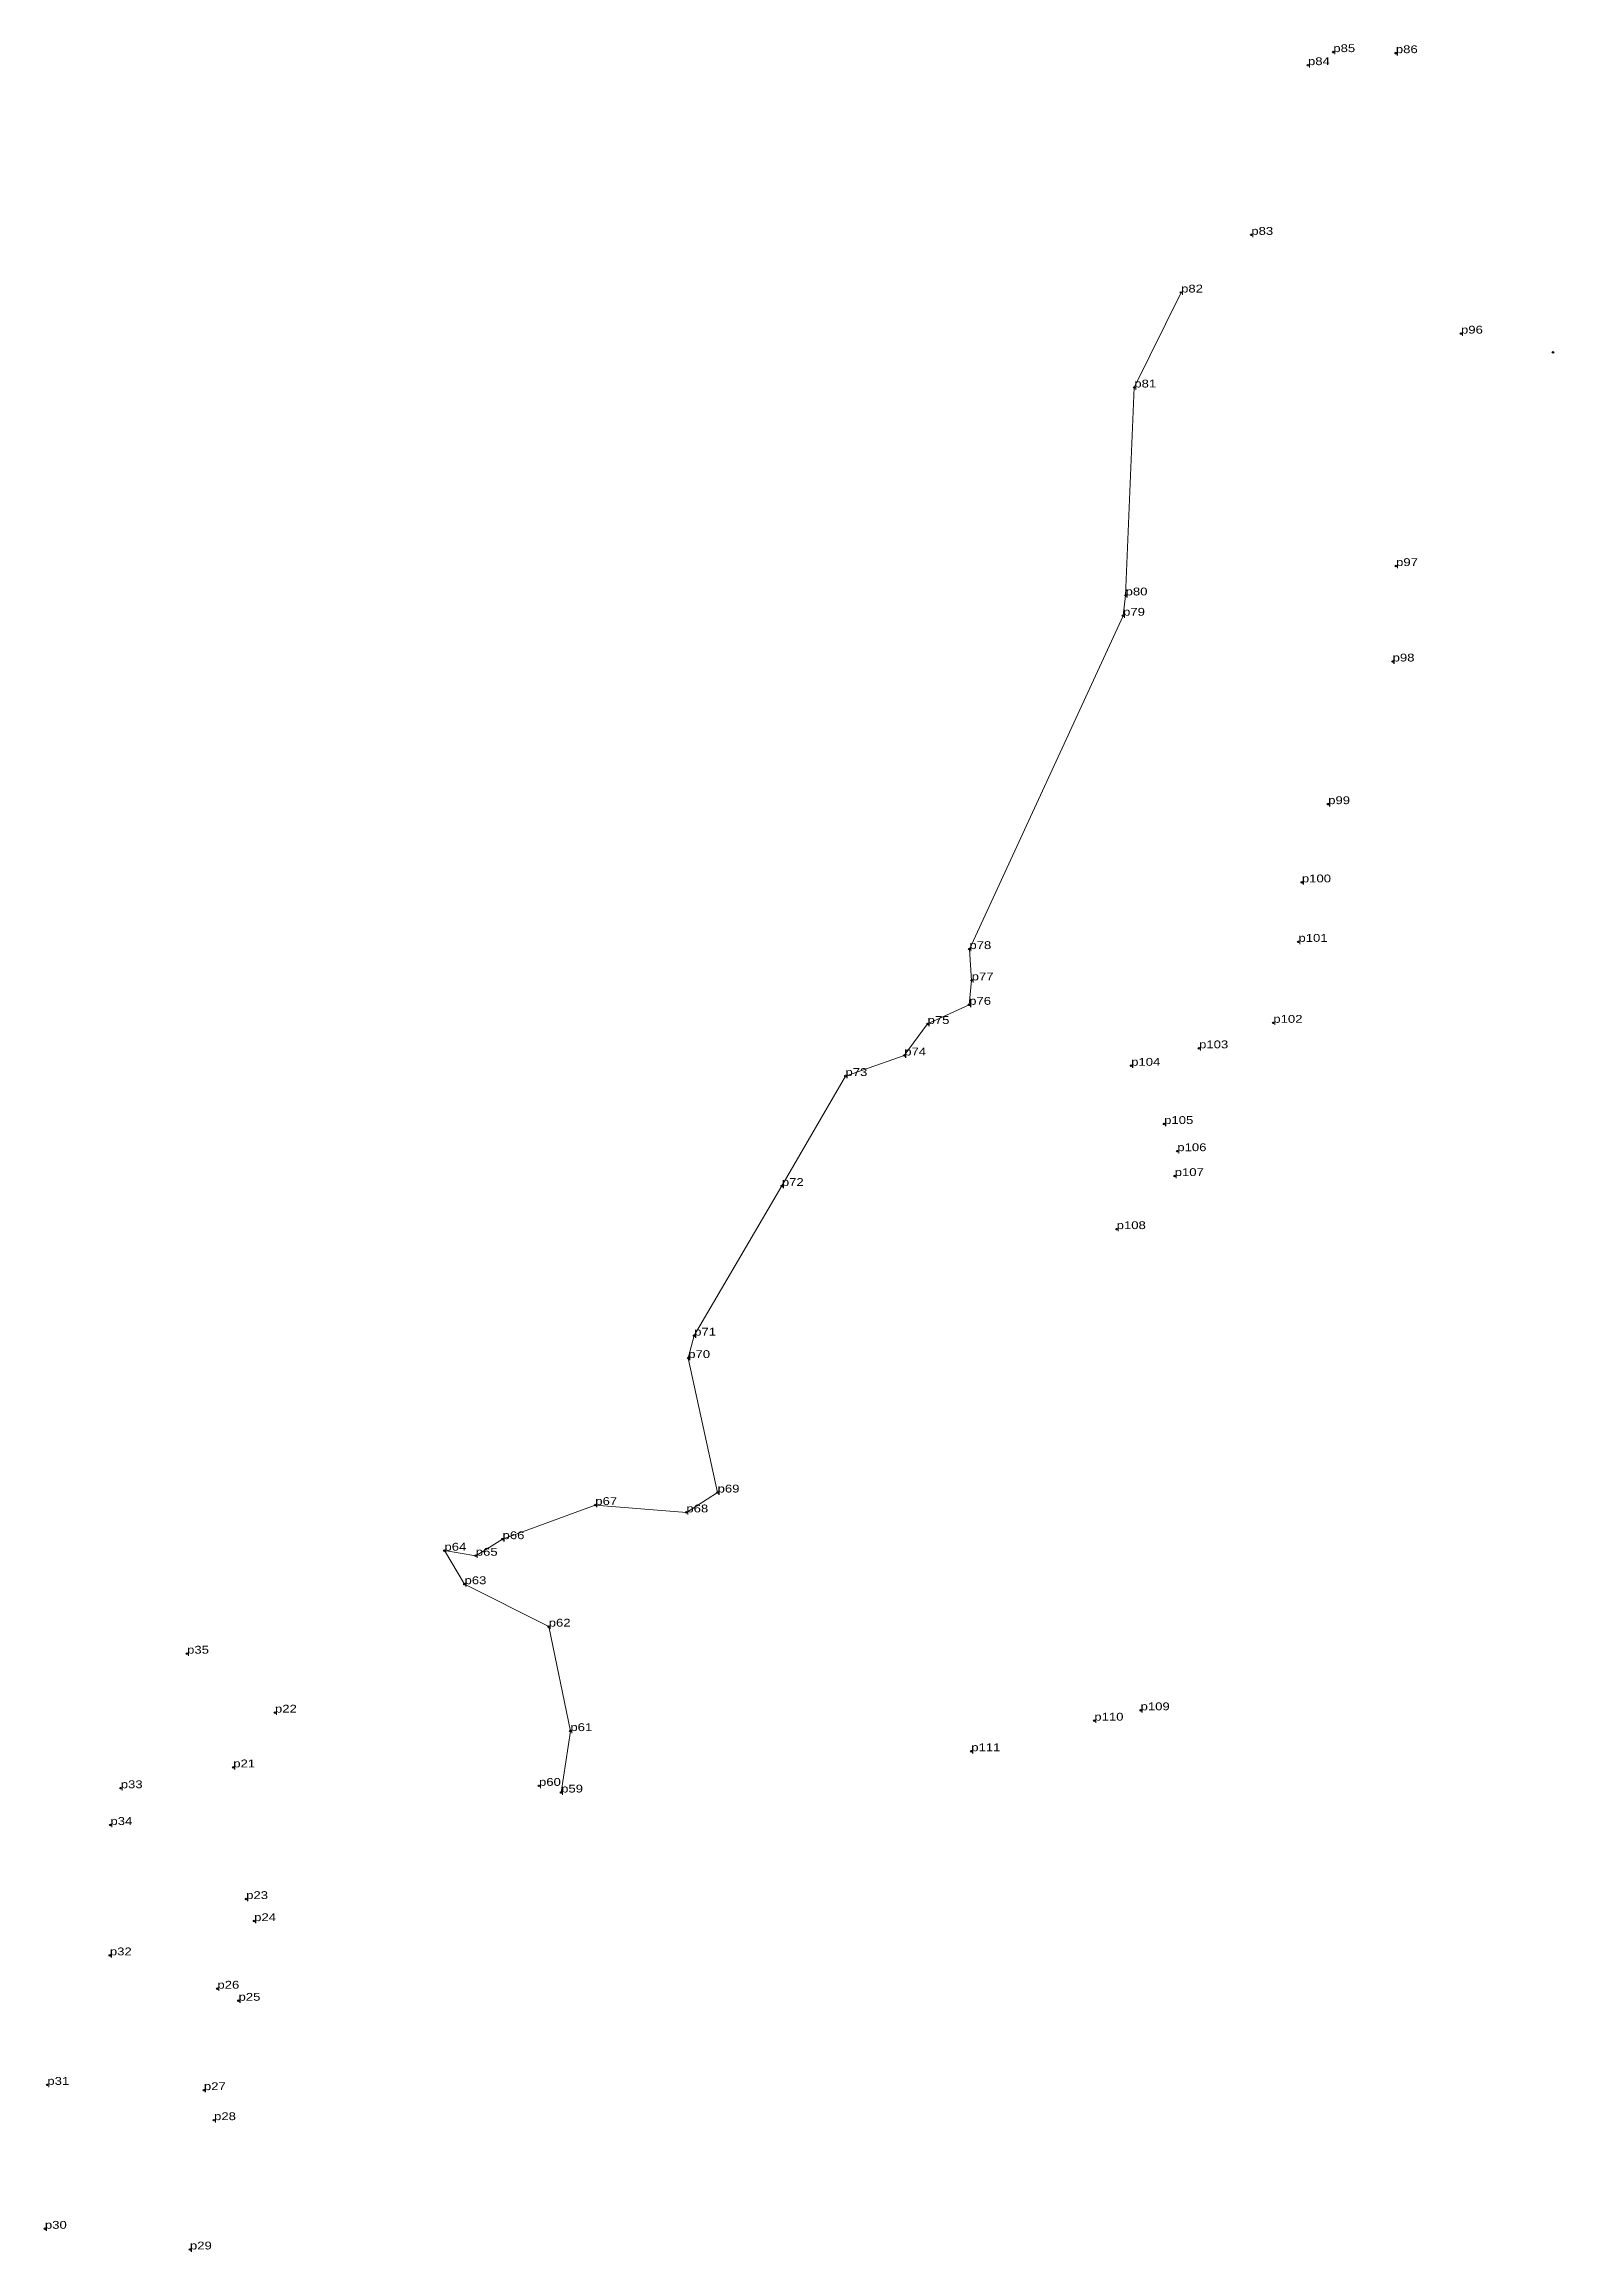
# Model space of a CAD drawing. Header units: metres. Extents: x 543926 to 547342, y 1818450 to 1823814.
# Drawn here: x 544518 to 544865, y 1822515 to 1823022 of the extents above; entities that cross this region are included whole.
import ezdxf

# ---------------------------------------------------------------- set-up
doc = ezdxf.new("R2010")
doc.units = ezdxf.units.M
doc.header["$LTSCALE"] = 0.72
doc.header["$PDMODE"] = 32
doc.header["$PDSIZE"] = 0.36
doc.layers.add('10', color=7, linetype='Continuous', lineweight=13)
doc.layers.add('12', color=7, linetype='Continuous')
doc.layers.add('7', color=7, linetype='Continuous')

msp = doc.modelspace()

# ---------------------------------------------------------------- linework, layer by layer
at = {"layer": '10'}
for points in [[(544623.67, 1822678.49), (544644.95, 1822686.33), (544665.86, 1822684.64), (544673.03, 1822689.2), (544666.29, 1822720.06), (544667.66, 1822725.22), (544687.79, 1822759.55), (544702.39, 1822784.79), (544715.88, 1822789.5), (544721.24, 1822796.73), (544730.79, 1822801.13), (544731.36, 1822806.73), (544730.84, 1822813.92), (544766.11, 1822890.42), (544766.7, 1822895.08), (544768.7, 1822942.8), (544779.44, 1822964.6)], [(544637.11, 1822620.35), (544639.23, 1822634.45), (544634.26, 1822658.42), (544614.93, 1822668.16), (544610.33, 1822675.86), (544617.51, 1822674.69), (544623.66, 1822678.49)]]:
    msp.add_lwpolyline(points, dxfattribs=at)
at = {"layer": '7'}
for p in [(544814.39, 1823019.77), (544828.75, 1823019.53), (544808.57, 1823016.78), (544795.56, 1822977.83), (544779.44, 1822964.6), (544843.7, 1822955.17), (544864.84, 1822950.86), (544768.7, 1822942.8), (544828.79, 1822901.82), (544766.7, 1822895.08), (544766.12, 1822890.42), (544828, 1822879.92), (544813.21, 1822847.18), (544807.17, 1822829.23), (544806.38, 1822815.58), (544730.84, 1822813.92), (544731.36, 1822806.73), (544730.79, 1822801.13), (544721.24, 1822796.73), (544800.62, 1822797), (544715.88, 1822789.5), (544783.57, 1822791.15), (544702.39, 1822784.79), (544767.98, 1822787.14), (544775.55, 1822773.78), (544778.57, 1822767.54), (544687.79, 1822759.56), (544777.97, 1822761.83), (544764.65, 1822749.65), (544667.66, 1822725.22), (544666.29, 1822720.06), (544673.03, 1822689.2), (544644.95, 1822686.33), (544665.86, 1822684.64), (544623.66, 1822678.49), (544610.32, 1822675.86), (544617.51, 1822674.69), (544614.93, 1822668.16), (544634.26, 1822658.42), (544551.24, 1822652.22), (544571.41, 1822638.69), (544770.14, 1822639.23), (544639.23, 1822634.45), (544759.52, 1822636.85), (544731.27, 1822629.83), (544561.84, 1822626.12), (544536.01, 1822621.34), (544632.03, 1822621.88), (544637.11, 1822620.35), (544533.64, 1822612.91), (544564.8, 1822595.9), (544566.64, 1822590.84), (544533.51, 1822582.98), (544558.2, 1822575.33), (544563.05, 1822572.56), (544519.16, 1822553.26), (544555.1, 1822552.05), (544557.43, 1822545.16), (544518.6, 1822520.23), (544551.89, 1822515.48)]:
    msp.add_point(p, dxfattribs=at)

# ---------------------------------------------------------------- texts
at = {"layer": '12', "width": 1.25}
for s, p in [('p84', (544808.57, 1823016.78)), ('p85', (544814.39, 1823019.77)), ('p86', (544828.75, 1823019.53)), ('p83', (544795.56, 1822977.83)), ('p82', (544779.44, 1822964.6)), ('p96', (544843.7, 1822955.17)), ('p81', (544768.7, 1822942.8)), ('p97', (544828.79, 1822901.82)), ('p80', (544766.7, 1822895.08)), ('p79', (544766.12, 1822890.42)), ('p98', (544828, 1822879.92)), ('p99', (544813.21, 1822847.18)), ('p100', (544807.17, 1822829.23)), ('p78', (544730.84, 1822813.92)), ('p101', (544806.38, 1822815.58)), ('p77', (544731.36, 1822806.73)), ('p76', (544730.79, 1822801.13)), ('p75', (544721.24, 1822796.73)), ('p102', (544800.62, 1822797)), ('p74', (544715.88, 1822789.5)), ('p103', (544783.57, 1822791.15)), ('p73', (544702.39, 1822784.79)), ('p104', (544767.98, 1822787.14)), ('p105', (544775.55, 1822773.78)), ('p106', (544778.57, 1822767.54)), ('p72', (544687.79, 1822759.56)), ('p107', (544777.97, 1822761.83)), ('p108', (544764.65, 1822749.65)), ('p71', (544667.66, 1822725.22)), ('p70', (544666.29, 1822720.06)), ('p69', (544673.03, 1822689.2)), ('p67', (544644.95, 1822686.33)), ('p68', (544665.86, 1822684.64)), ('p66', (544623.66, 1822678.49)), ('p64', (544610.32, 1822675.86)), ('p65', (544617.51, 1822674.69)), ('p63', (544614.93, 1822668.16)), ('p62', (544634.26, 1822658.42)), ('p35', (544551.24, 1822652.22)), ('p22', (544571.41, 1822638.69)), ('p110', (544759.52, 1822636.85)), ('p109', (544770.14, 1822639.23)), ('p61', (544639.23, 1822634.45)), ('p21', (544561.84, 1822626.12)), ('p111', (544731.27, 1822629.83)), ('p33', (544536.01, 1822621.34)), ('p60', (544632.03, 1822621.88)), ('p59', (544637.11, 1822620.35)), ('p34', (544533.64, 1822612.91)), ('p23', (544564.8, 1822595.9)), ('p24', (544566.64, 1822590.84)), ('p32', (544533.51, 1822582.98)), ('p26', (544558.2, 1822575.33)), ('p25', (544563.05, 1822572.56)), ('p31', (544519.16, 1822553.26)), ('p27', (544555.1, 1822552.05)), ('p28', (544557.43, 1822545.16)), ('p30', (544518.6, 1822520.23)), ('p29', (544551.89, 1822515.48))]:
    msp.add_text(s, height=1.8, dxfattribs=at).set_placement(p)

doc.saveas('drawing.dxf')
